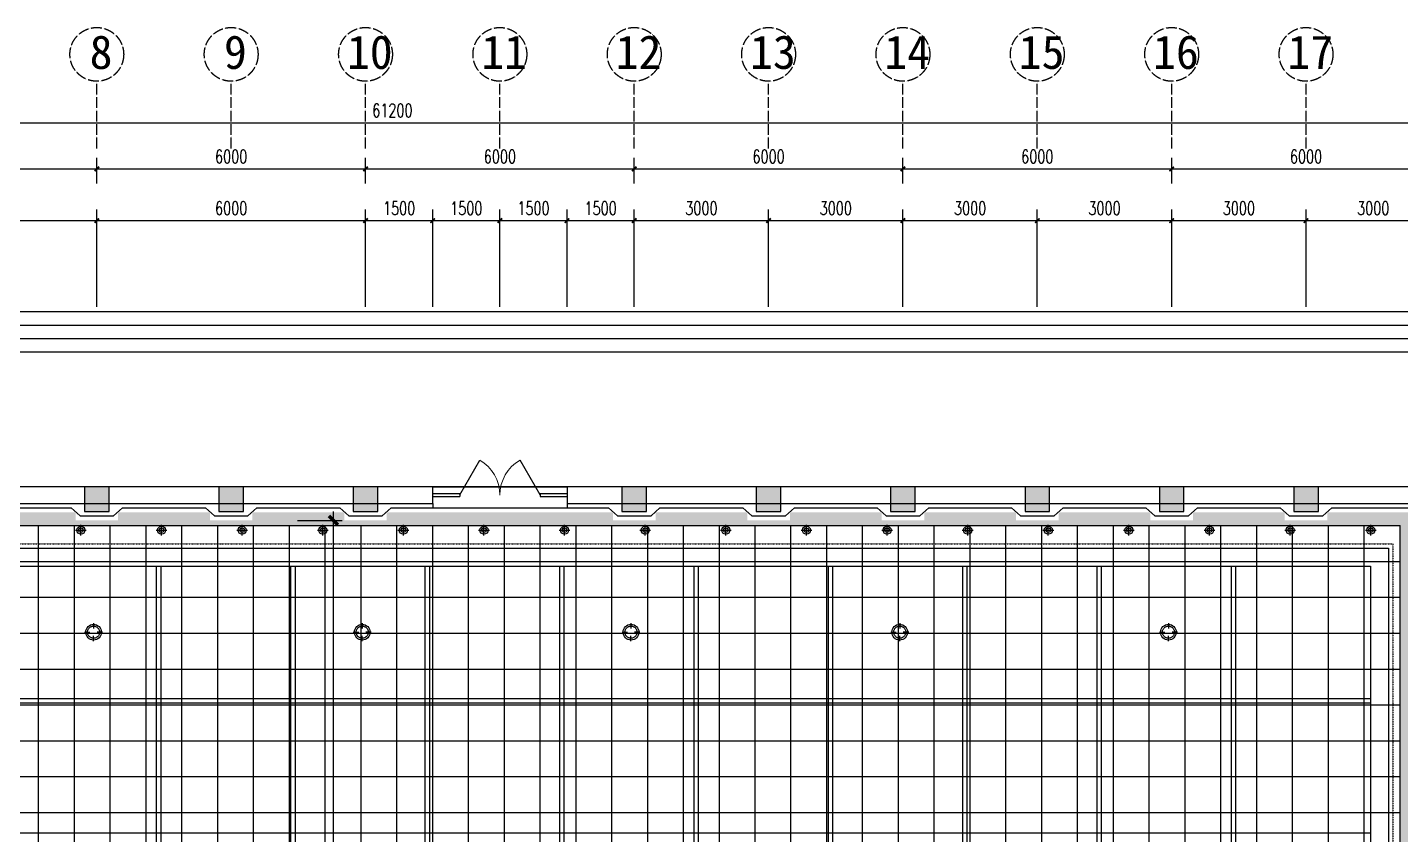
# Model space of a CAD drawing. Header units: millimetres. Extents: x -150677 to 588340, y -254013 to 149700.
# Drawn here: x 63404 to 94062, y 40219 to 58228 of the extents above; entities that cross this region are included whole.
import ezdxf

# ---------------------------------------------------------------- set-up
doc = ezdxf.new("R2010")
doc.units = ezdxf.units.MM
doc.header["$LTSCALE"] = 10
doc.header["$MEASUREMENT"] = 0
doc.linetypes.add('ACAD_ISO04W100', pattern=[30, 24, -3, 0, -3])
doc.linetypes.add('DASHED2', pattern=[0.375, 0.25, -0.125])
for name, color, linetype in [('1-Aa轴线', 240, 'ACAD_ISO04W100'), ('1-Ab轴号', 3, 'Continuous'), ('1-Ba原始建筑墙体', 2, 'Continuous'), ('2-Ba顶面轮廓', 4, 'Continuous'), ('2-Ca墙面装饰', 8, 'Continuous'), ('2-Da地拼', 4, 'Continuous'), ('4-Aa顶面灯具', 1, 'Continuous'), ('5-Aa原始建筑淡显填充', 251, 'Continuous'), ('6-Ab柱体', 6, 'Continuous'), ('6-Ac楼梯', 122, 'Continuous'), ('6-Ba门', 136, 'Continuous'), ('CEI_LIGHT', 30, 'Continuous'), ('DIM【标注】', 1, 'Continuous'), ('PUB_DIM', 3, 'Continuous')]:
    doc.layers.add(name, color=color, linetype=linetype)
doc.styles.add('_TCH_DIM_T3', font='SIMPLEX', dxfattribs={"width": 0.705882, "bigfont": 'GBCBIG'})
doc.styles.get("Standard").update_dxf_attribs({"font": ''})
doc.styles.get('Standard').set_extended_font_data('SimSun')
doc.dimstyles.new('_TCH_ARCH&&100', dxfattribs={"dimtxt": 297.5, "dimasz": 100, "dimexe": 250, "dimexo": 300, "dimgap": 126.25, "dimtad": 1, "dimdec": 0, "dimzin": 0, "dimdsep": 46, "dimtxsty": '_TCH_DIM_T3', "dimblk": 'ARCHTICK', "dimcen": 0.09, "dimclrt": 7, "dimazin": 2, "dimtfac": 1, "dimtdec": 0, "dimtix": 1, "dimtmove": 2, "dimatfit": 3, "dimfxl": 1, "dimtolj": 1, "dimtzin": 0, "dimarcsym": 0})
doc.dimstyles.new('DIMN200', dxfattribs={"dimscale": 2, "dimtxt": 300, "dimasz": 100, "dimexe": 100, "dimexo": 300, "dimgap": 100, "dimtad": 1, "dimdec": 0, "dimtxsty": 'Standard', "dimblk": 'ARCHTICK', "dimcen": 2.5, "dimdle": 100, "dimclrd": 8, "dimclre": 8, "dimclrt": 96, "dimadec": 0, "dimazin": 0, "dimtfac": 1, "dimtdec": 0, "dimtmove": 0, "dimatfit": 3, "dimldrblk": 'DOT', "dimfxl": 100, "dimarcsym": 0})

# ---------------------------------------------------------------- blocks, each defined once
blk = doc.blocks.new('_ArchTick')
at = {"color": 0, "linetype": 'ByBlock', "const_width": 0.4}
blk.add_lwpolyline([(-0.5, -0.5), (0.5, 0.5)], dxfattribs=at)
blk = doc.blocks.new('*D842')
at = {"layer": 'Defpoints', "color": 0, "transparency": 16777216}
for p in [(64952, 53918), (58952, 51698), (64952, 51698)]:
    blk.add_point(p, dxfattribs=at)
at = {"layer": 'PUB_DIM', "color": 0, "lineweight": -2, "transparency": 16777216}
for p, q in [((58952, 51998), (58952, 54168)), ((64952, 51998), (64952, 54168)), ((58952, 53918), (64952, 53918))]:
    blk.add_line(p, q, dxfattribs=at)
at = {"layer": 'PUB_DIM', "color": 0, "lineweight": -2, "transparency": 16777216, "xscale": 100, "yscale": 100, "zscale": 100, "rotation": 180}
blk.add_blockref('_ArchTick', (58952, 53918), dxfattribs=at)
at = {"layer": 'PUB_DIM', "color": 0, "lineweight": -2, "transparency": 16777216, "xscale": 100, "yscale": 100, "zscale": 100}
blk.add_blockref('_ArchTick', (64952, 53918), dxfattribs=at)
at = {"layer": 'PUB_DIM', "color": 7, "transparency": 16777216, "insert": (61952, 54193), "char_height": 297.5, "attachment_point": 5, "style": '_TCH_DIM_T3'}
blk.add_mtext('\\A1;6000', dxfattribs=at)
blk = doc.blocks.new('*D843')
at = {"layer": 'Defpoints', "color": 0, "transparency": 16777216}
for p in [(70952, 53918), (64952, 51698), (70952, 51698)]:
    blk.add_point(p, dxfattribs=at)
at = {"layer": 'PUB_DIM', "color": 0, "lineweight": -2, "transparency": 16777216}
for p, q in [((64952, 51998), (64952, 54168)), ((70952, 51998), (70952, 54168)), ((64952, 53918), (70952, 53918))]:
    blk.add_line(p, q, dxfattribs=at)
at = {"layer": 'PUB_DIM', "color": 0, "lineweight": -2, "transparency": 16777216, "xscale": 100, "yscale": 100, "zscale": 100, "rotation": 180}
blk.add_blockref('_ArchTick', (64952, 53918), dxfattribs=at)
at = {"layer": 'PUB_DIM', "color": 0, "lineweight": -2, "transparency": 16777216, "xscale": 100, "yscale": 100, "zscale": 100}
blk.add_blockref('_ArchTick', (70952, 53918), dxfattribs=at)
at = {"layer": 'PUB_DIM', "color": 7, "transparency": 16777216, "insert": (67952, 54193), "char_height": 297.5, "attachment_point": 5, "style": '_TCH_DIM_T3'}
blk.add_mtext('\\A1;6000', dxfattribs=at)
blk = doc.blocks.new('*D844')
at = {"layer": 'Defpoints', "color": 0, "transparency": 16777216}
for p in [(72452, 53918), (70952, 51698), (72452, 51698)]:
    blk.add_point(p, dxfattribs=at)
at = {"layer": 'PUB_DIM', "color": 0, "lineweight": -2, "transparency": 16777216}
for p, q in [((70952, 51998), (70952, 54168)), ((72452, 51998), (72452, 54168)), ((70952, 53918), (72452, 53918))]:
    blk.add_line(p, q, dxfattribs=at)
at = {"layer": 'PUB_DIM', "color": 0, "lineweight": -2, "transparency": 16777216, "xscale": 100, "yscale": 100, "zscale": 100, "rotation": 180}
blk.add_blockref('_ArchTick', (70952, 53918), dxfattribs=at)
at = {"layer": 'PUB_DIM', "color": 0, "lineweight": -2, "transparency": 16777216, "xscale": 100, "yscale": 100, "zscale": 100}
blk.add_blockref('_ArchTick', (72452, 53918), dxfattribs=at)
at = {"layer": 'PUB_DIM', "color": 7, "transparency": 16777216, "insert": (71702, 54193), "char_height": 297.5, "attachment_point": 5, "style": '_TCH_DIM_T3'}
blk.add_mtext('\\A1;1500', dxfattribs=at)
blk = doc.blocks.new('*D845')
at = {"layer": 'Defpoints', "color": 0, "transparency": 16777216}
for p in [(73952, 53918), (72452, 51698), (73952, 51698)]:
    blk.add_point(p, dxfattribs=at)
at = {"layer": 'PUB_DIM', "color": 0, "lineweight": -2, "transparency": 16777216}
for p, q in [((72452, 51998), (72452, 54168)), ((73952, 51998), (73952, 54168)), ((72452, 53918), (73952, 53918))]:
    blk.add_line(p, q, dxfattribs=at)
at = {"layer": 'PUB_DIM', "color": 0, "lineweight": -2, "transparency": 16777216, "xscale": 100, "yscale": 100, "zscale": 100, "rotation": 180}
blk.add_blockref('_ArchTick', (72452, 53918), dxfattribs=at)
at = {"layer": 'PUB_DIM', "color": 0, "lineweight": -2, "transparency": 16777216, "xscale": 100, "yscale": 100, "zscale": 100}
blk.add_blockref('_ArchTick', (73952, 53918), dxfattribs=at)
at = {"layer": 'PUB_DIM', "color": 7, "transparency": 16777216, "insert": (73202, 54193), "char_height": 297.5, "attachment_point": 5, "style": '_TCH_DIM_T3'}
blk.add_mtext('\\A1;1500', dxfattribs=at)
blk = doc.blocks.new('*D846')
at = {"layer": 'Defpoints', "color": 0, "transparency": 16777216}
for p in [(75452, 53918), (73952, 51698), (75452, 51698)]:
    blk.add_point(p, dxfattribs=at)
at = {"layer": 'PUB_DIM', "color": 0, "lineweight": -2, "transparency": 16777216}
for p, q in [((73952, 51998), (73952, 54168)), ((75452, 51998), (75452, 54168)), ((73952, 53918), (75452, 53918))]:
    blk.add_line(p, q, dxfattribs=at)
at = {"layer": 'PUB_DIM', "color": 0, "lineweight": -2, "transparency": 16777216, "xscale": 100, "yscale": 100, "zscale": 100, "rotation": 180}
blk.add_blockref('_ArchTick', (73952, 53918), dxfattribs=at)
at = {"layer": 'PUB_DIM', "color": 0, "lineweight": -2, "transparency": 16777216, "xscale": 100, "yscale": 100, "zscale": 100}
blk.add_blockref('_ArchTick', (75452, 53918), dxfattribs=at)
at = {"layer": 'PUB_DIM', "color": 7, "transparency": 16777216, "insert": (74702, 54193), "char_height": 297.5, "attachment_point": 5, "style": '_TCH_DIM_T3'}
blk.add_mtext('\\A1;1500', dxfattribs=at)
blk = doc.blocks.new('*D847')
at = {"layer": 'Defpoints', "color": 0, "transparency": 16777216}
for p in [(76952, 53918), (75452, 51698), (76952, 51698)]:
    blk.add_point(p, dxfattribs=at)
at = {"layer": 'PUB_DIM', "color": 0, "lineweight": -2, "transparency": 16777216}
for p, q in [((75452, 51998), (75452, 54168)), ((76952, 51998), (76952, 54168)), ((75452, 53918), (76952, 53918))]:
    blk.add_line(p, q, dxfattribs=at)
at = {"layer": 'PUB_DIM', "color": 0, "lineweight": -2, "transparency": 16777216, "xscale": 100, "yscale": 100, "zscale": 100, "rotation": 180}
blk.add_blockref('_ArchTick', (75452, 53918), dxfattribs=at)
at = {"layer": 'PUB_DIM', "color": 0, "lineweight": -2, "transparency": 16777216, "xscale": 100, "yscale": 100, "zscale": 100}
blk.add_blockref('_ArchTick', (76952, 53918), dxfattribs=at)
at = {"layer": 'PUB_DIM', "color": 7, "transparency": 16777216, "insert": (76202, 54193), "char_height": 297.5, "attachment_point": 5, "style": '_TCH_DIM_T3'}
blk.add_mtext('\\A1;1500', dxfattribs=at)
blk = doc.blocks.new('*D848')
at = {"layer": 'Defpoints', "color": 0, "transparency": 16777216}
for p in [(79952, 53918), (76952, 51698), (79952, 51698)]:
    blk.add_point(p, dxfattribs=at)
at = {"layer": 'PUB_DIM', "color": 0, "lineweight": -2, "transparency": 16777216}
for p, q in [((76952, 51998), (76952, 54168)), ((79952, 51998), (79952, 54168)), ((76952, 53918), (79952, 53918))]:
    blk.add_line(p, q, dxfattribs=at)
at = {"layer": 'PUB_DIM', "color": 0, "lineweight": -2, "transparency": 16777216, "xscale": 100, "yscale": 100, "zscale": 100, "rotation": 180}
blk.add_blockref('_ArchTick', (76952, 53918), dxfattribs=at)
at = {"layer": 'PUB_DIM', "color": 0, "lineweight": -2, "transparency": 16777216, "xscale": 100, "yscale": 100, "zscale": 100}
blk.add_blockref('_ArchTick', (79952, 53918), dxfattribs=at)
at = {"layer": 'PUB_DIM', "color": 7, "transparency": 16777216, "insert": (78452, 54193), "char_height": 297.5, "attachment_point": 5, "style": '_TCH_DIM_T3'}
blk.add_mtext('\\A1;3000', dxfattribs=at)
blk = doc.blocks.new('*D849')
at = {"layer": 'Defpoints', "color": 0, "transparency": 16777216}
for p in [(82952, 53918), (79952, 51698), (82952, 51698)]:
    blk.add_point(p, dxfattribs=at)
at = {"layer": 'PUB_DIM', "color": 0, "lineweight": -2, "transparency": 16777216}
for p, q in [((79952, 51998), (79952, 54168)), ((82952, 51998), (82952, 54168)), ((79952, 53918), (82952, 53918))]:
    blk.add_line(p, q, dxfattribs=at)
at = {"layer": 'PUB_DIM', "color": 0, "lineweight": -2, "transparency": 16777216, "xscale": 100, "yscale": 100, "zscale": 100, "rotation": 180}
blk.add_blockref('_ArchTick', (79952, 53918), dxfattribs=at)
at = {"layer": 'PUB_DIM', "color": 0, "lineweight": -2, "transparency": 16777216, "xscale": 100, "yscale": 100, "zscale": 100}
blk.add_blockref('_ArchTick', (82952, 53918), dxfattribs=at)
at = {"layer": 'PUB_DIM', "color": 7, "transparency": 16777216, "insert": (81452, 54193), "char_height": 297.5, "attachment_point": 5, "style": '_TCH_DIM_T3'}
blk.add_mtext('\\A1;3000', dxfattribs=at)
blk = doc.blocks.new('*D850')
at = {"layer": 'Defpoints', "color": 0, "transparency": 16777216}
for p in [(85952, 53918), (82952, 51698), (85952, 51698)]:
    blk.add_point(p, dxfattribs=at)
at = {"layer": 'PUB_DIM', "color": 0, "lineweight": -2, "transparency": 16777216}
for p, q in [((82952, 51998), (82952, 54168)), ((85952, 51998), (85952, 54168)), ((82952, 53918), (85952, 53918))]:
    blk.add_line(p, q, dxfattribs=at)
at = {"layer": 'PUB_DIM', "color": 0, "lineweight": -2, "transparency": 16777216, "xscale": 100, "yscale": 100, "zscale": 100, "rotation": 180}
blk.add_blockref('_ArchTick', (82952, 53918), dxfattribs=at)
at = {"layer": 'PUB_DIM', "color": 0, "lineweight": -2, "transparency": 16777216, "xscale": 100, "yscale": 100, "zscale": 100}
blk.add_blockref('_ArchTick', (85952, 53918), dxfattribs=at)
at = {"layer": 'PUB_DIM', "color": 7, "transparency": 16777216, "insert": (84452, 54193), "char_height": 297.5, "attachment_point": 5, "style": '_TCH_DIM_T3'}
blk.add_mtext('\\A1;3000', dxfattribs=at)
blk = doc.blocks.new('*D851')
at = {"layer": 'Defpoints', "color": 0, "transparency": 16777216}
for p in [(88952, 53918), (85952, 51698), (88952, 51698)]:
    blk.add_point(p, dxfattribs=at)
at = {"layer": 'PUB_DIM', "color": 0, "lineweight": -2, "transparency": 16777216}
for p, q in [((85952, 51998), (85952, 54168)), ((88952, 51998), (88952, 54168)), ((85952, 53918), (88952, 53918))]:
    blk.add_line(p, q, dxfattribs=at)
at = {"layer": 'PUB_DIM', "color": 0, "lineweight": -2, "transparency": 16777216, "xscale": 100, "yscale": 100, "zscale": 100, "rotation": 180}
blk.add_blockref('_ArchTick', (85952, 53918), dxfattribs=at)
at = {"layer": 'PUB_DIM', "color": 0, "lineweight": -2, "transparency": 16777216, "xscale": 100, "yscale": 100, "zscale": 100}
blk.add_blockref('_ArchTick', (88952, 53918), dxfattribs=at)
at = {"layer": 'PUB_DIM', "color": 7, "transparency": 16777216, "insert": (87452, 54193), "char_height": 297.5, "attachment_point": 5, "style": '_TCH_DIM_T3'}
blk.add_mtext('\\A1;3000', dxfattribs=at)
blk = doc.blocks.new('*D852')
at = {"layer": 'Defpoints', "color": 0, "transparency": 16777216}
for p in [(91952, 53918), (88952, 51698), (91952, 51698)]:
    blk.add_point(p, dxfattribs=at)
at = {"layer": 'PUB_DIM', "color": 0, "lineweight": -2, "transparency": 16777216}
for p, q in [((88952, 51998), (88952, 54168)), ((91952, 51998), (91952, 54168)), ((88952, 53918), (91952, 53918))]:
    blk.add_line(p, q, dxfattribs=at)
at = {"layer": 'PUB_DIM', "color": 0, "lineweight": -2, "transparency": 16777216, "xscale": 100, "yscale": 100, "zscale": 100, "rotation": 180}
blk.add_blockref('_ArchTick', (88952, 53918), dxfattribs=at)
at = {"layer": 'PUB_DIM', "color": 0, "lineweight": -2, "transparency": 16777216, "xscale": 100, "yscale": 100, "zscale": 100}
blk.add_blockref('_ArchTick', (91952, 53918), dxfattribs=at)
at = {"layer": 'PUB_DIM', "color": 7, "transparency": 16777216, "insert": (90452, 54193), "char_height": 297.5, "attachment_point": 5, "style": '_TCH_DIM_T3'}
blk.add_mtext('\\A1;3000', dxfattribs=at)
blk = doc.blocks.new('*D853')
at = {"layer": 'Defpoints', "color": 0, "transparency": 16777216}
for p in [(94952, 53918), (91952, 51698), (94952, 51698)]:
    blk.add_point(p, dxfattribs=at)
at = {"layer": 'PUB_DIM', "color": 0, "lineweight": -2, "transparency": 16777216}
for p, q in [((91952, 51998), (91952, 54168)), ((94952, 51998), (94952, 54168)), ((91952, 53918), (94952, 53918))]:
    blk.add_line(p, q, dxfattribs=at)
at = {"layer": 'PUB_DIM', "color": 0, "lineweight": -2, "transparency": 16777216, "xscale": 100, "yscale": 100, "zscale": 100, "rotation": 180}
blk.add_blockref('_ArchTick', (91952, 53918), dxfattribs=at)
at = {"layer": 'PUB_DIM', "color": 0, "lineweight": -2, "transparency": 16777216, "xscale": 100, "yscale": 100, "zscale": 100}
blk.add_blockref('_ArchTick', (94952, 53918), dxfattribs=at)
at = {"layer": 'PUB_DIM', "color": 7, "transparency": 16777216, "insert": (93452, 54193), "char_height": 297.5, "attachment_point": 5, "style": '_TCH_DIM_T3'}
blk.add_mtext('\\A1;3000', dxfattribs=at)
blk = doc.blocks.new('*D860')
at = {"layer": 'Defpoints', "color": 0, "transparency": 16777216}
for p in [(64952, 55071), (58952, 54450), (64952, 54450)]:
    blk.add_point(p, dxfattribs=at)
at = {"layer": 'PUB_DIM', "color": 0, "lineweight": -2, "transparency": 16777216}
for p, q in [((58952, 54750), (58952, 55321)), ((64952, 54750), (64952, 55321)), ((58952, 55071), (64952, 55071))]:
    blk.add_line(p, q, dxfattribs=at)
at = {"layer": 'PUB_DIM', "color": 0, "lineweight": -2, "transparency": 16777216, "xscale": 100, "yscale": 100, "zscale": 100, "rotation": 180}
blk.add_blockref('_ArchTick', (58952, 55071), dxfattribs=at)
at = {"layer": 'PUB_DIM', "color": 0, "lineweight": -2, "transparency": 16777216, "xscale": 100, "yscale": 100, "zscale": 100}
blk.add_blockref('_ArchTick', (64952, 55071), dxfattribs=at)
at = {"layer": 'PUB_DIM', "color": 7, "transparency": 16777216, "insert": (61952, 55346), "char_height": 297.5, "attachment_point": 5, "style": '_TCH_DIM_T3'}
blk.add_mtext('\\A1;6000', dxfattribs=at)
blk = doc.blocks.new('*D861')
at = {"layer": 'Defpoints', "color": 0, "transparency": 16777216}
for p in [(70952, 55071), (64952, 54450), (70952, 54450)]:
    blk.add_point(p, dxfattribs=at)
at = {"layer": 'PUB_DIM', "color": 0, "lineweight": -2, "transparency": 16777216}
for p, q in [((64952, 54750), (64952, 55321)), ((70952, 54750), (70952, 55321)), ((64952, 55071), (70952, 55071))]:
    blk.add_line(p, q, dxfattribs=at)
at = {"layer": 'PUB_DIM', "color": 0, "lineweight": -2, "transparency": 16777216, "xscale": 100, "yscale": 100, "zscale": 100, "rotation": 180}
blk.add_blockref('_ArchTick', (64952, 55071), dxfattribs=at)
at = {"layer": 'PUB_DIM', "color": 0, "lineweight": -2, "transparency": 16777216, "xscale": 100, "yscale": 100, "zscale": 100}
blk.add_blockref('_ArchTick', (70952, 55071), dxfattribs=at)
at = {"layer": 'PUB_DIM', "color": 7, "transparency": 16777216, "insert": (67952, 55346), "char_height": 297.5, "attachment_point": 5, "style": '_TCH_DIM_T3'}
blk.add_mtext('\\A1;6000', dxfattribs=at)
blk = doc.blocks.new('*D862')
at = {"layer": 'Defpoints', "color": 0, "transparency": 16777216}
for p in [(76952, 55071), (70952, 54450), (76952, 54450)]:
    blk.add_point(p, dxfattribs=at)
at = {"layer": 'PUB_DIM', "color": 0, "lineweight": -2, "transparency": 16777216}
for p, q in [((70952, 54750), (70952, 55321)), ((76952, 54750), (76952, 55321)), ((70952, 55071), (76952, 55071))]:
    blk.add_line(p, q, dxfattribs=at)
at = {"layer": 'PUB_DIM', "color": 0, "lineweight": -2, "transparency": 16777216, "xscale": 100, "yscale": 100, "zscale": 100, "rotation": 180}
blk.add_blockref('_ArchTick', (70952, 55071), dxfattribs=at)
at = {"layer": 'PUB_DIM', "color": 0, "lineweight": -2, "transparency": 16777216, "xscale": 100, "yscale": 100, "zscale": 100}
blk.add_blockref('_ArchTick', (76952, 55071), dxfattribs=at)
at = {"layer": 'PUB_DIM', "color": 7, "transparency": 16777216, "insert": (73952, 55346), "char_height": 297.5, "attachment_point": 5, "style": '_TCH_DIM_T3'}
blk.add_mtext('\\A1;6000', dxfattribs=at)
blk = doc.blocks.new('*D863')
at = {"layer": 'Defpoints', "color": 0, "transparency": 16777216}
for p in [(82952, 55071), (76952, 54450), (82952, 54450)]:
    blk.add_point(p, dxfattribs=at)
at = {"layer": 'PUB_DIM', "color": 0, "lineweight": -2, "transparency": 16777216}
for p, q in [((76952, 54750), (76952, 55321)), ((82952, 54750), (82952, 55321)), ((76952, 55071), (82952, 55071))]:
    blk.add_line(p, q, dxfattribs=at)
at = {"layer": 'PUB_DIM', "color": 0, "lineweight": -2, "transparency": 16777216, "xscale": 100, "yscale": 100, "zscale": 100, "rotation": 180}
blk.add_blockref('_ArchTick', (76952, 55071), dxfattribs=at)
at = {"layer": 'PUB_DIM', "color": 0, "lineweight": -2, "transparency": 16777216, "xscale": 100, "yscale": 100, "zscale": 100}
blk.add_blockref('_ArchTick', (82952, 55071), dxfattribs=at)
at = {"layer": 'PUB_DIM', "color": 7, "transparency": 16777216, "insert": (79952, 55346), "char_height": 297.5, "attachment_point": 5, "style": '_TCH_DIM_T3'}
blk.add_mtext('\\A1;6000', dxfattribs=at)
blk = doc.blocks.new('*D864')
at = {"layer": 'Defpoints', "color": 0, "transparency": 16777216}
for p in [(88952, 55071), (82952, 54450), (88952, 54450)]:
    blk.add_point(p, dxfattribs=at)
at = {"layer": 'PUB_DIM', "color": 0, "lineweight": -2, "transparency": 16777216}
for p, q in [((82952, 54750), (82952, 55321)), ((88952, 54750), (88952, 55321)), ((82952, 55071), (88952, 55071))]:
    blk.add_line(p, q, dxfattribs=at)
at = {"layer": 'PUB_DIM', "color": 0, "lineweight": -2, "transparency": 16777216, "xscale": 100, "yscale": 100, "zscale": 100, "rotation": 180}
blk.add_blockref('_ArchTick', (82952, 55071), dxfattribs=at)
at = {"layer": 'PUB_DIM', "color": 0, "lineweight": -2, "transparency": 16777216, "xscale": 100, "yscale": 100, "zscale": 100}
blk.add_blockref('_ArchTick', (88952, 55071), dxfattribs=at)
at = {"layer": 'PUB_DIM', "color": 7, "transparency": 16777216, "insert": (85952, 55346), "char_height": 297.5, "attachment_point": 5, "style": '_TCH_DIM_T3'}
blk.add_mtext('\\A1;6000', dxfattribs=at)
blk = doc.blocks.new('*D865')
at = {"layer": 'Defpoints', "color": 0, "transparency": 16777216}
for p in [(94952, 55071), (88952, 54450), (94952, 54450)]:
    blk.add_point(p, dxfattribs=at)
at = {"layer": 'PUB_DIM', "color": 0, "lineweight": -2, "transparency": 16777216}
for p, q in [((88952, 54750), (88952, 55321)), ((94952, 54750), (94952, 55321)), ((88952, 55071), (94952, 55071))]:
    blk.add_line(p, q, dxfattribs=at)
at = {"layer": 'PUB_DIM', "color": 0, "lineweight": -2, "transparency": 16777216, "xscale": 100, "yscale": 100, "zscale": 100, "rotation": 180}
blk.add_blockref('_ArchTick', (88952, 55071), dxfattribs=at)
at = {"layer": 'PUB_DIM', "color": 0, "lineweight": -2, "transparency": 16777216, "xscale": 100, "yscale": 100, "zscale": 100}
blk.add_blockref('_ArchTick', (94952, 55071), dxfattribs=at)
at = {"layer": 'PUB_DIM', "color": 7, "transparency": 16777216, "insert": (91952, 55346), "char_height": 297.5, "attachment_point": 5, "style": '_TCH_DIM_T3'}
blk.add_mtext('\\A1;6000', dxfattribs=at)
blk = doc.blocks.new('*D868')
at = {"layer": 'Defpoints', "color": 0, "transparency": 16777216}
for p in [(102152, 56103), (40952, 55321), (102152, 55321)]:
    blk.add_point(p, dxfattribs=at)
at = {"layer": 'PUB_DIM', "color": 0, "lineweight": -2, "transparency": 16777216}
for p, q in [((40952, 55621), (40952, 56353)), ((102152, 55621), (102152, 56353)), ((40952, 56103), (102152, 56103))]:
    blk.add_line(p, q, dxfattribs=at)
at = {"layer": 'PUB_DIM', "color": 0, "lineweight": -2, "transparency": 16777216, "xscale": 100, "yscale": 100, "zscale": 100, "rotation": 180}
blk.add_blockref('_ArchTick', (40952, 56103), dxfattribs=at)
at = {"layer": 'PUB_DIM', "color": 0, "lineweight": -2, "transparency": 16777216, "xscale": 100, "yscale": 100, "zscale": 100}
blk.add_blockref('_ArchTick', (102152, 56103), dxfattribs=at)
at = {"layer": 'PUB_DIM', "color": 7, "transparency": 16777216, "insert": (71552, 56378), "char_height": 297.5, "attachment_point": 5, "style": '_TCH_DIM_T3'}
blk.add_mtext('\\A1;61200', dxfattribs=at)
blk = doc.blocks.new('$DorLib2D$00000018')
for p, q in [((-0.299, 0.002), (-0.15, 0.26)), ((0.299, 0.002), (0.15, 0.26)), ((-0.5, 0.011), (-0.299, 0.011)), ((-0.299, 0.011), (-0.299, -0.011)), ((0.299, 0.011), (0.5, 0.011)), ((0.299, 0.011), (0.299, -0.011)), ((-0.5, -0.011), (-0.299, -0.011)), ((0.299, -0.011), (0.5, -0.011))]:
    blk.add_line(p, q)
at = {"lineweight": 13}
for centre, start, end in [((-0.3, 0), 0, 60), ((0.3, 0), 120, 180)]:
    blk.add_arc(centre, 0.3, start, end, dxfattribs=at)
blk = doc.blocks.new('*U1094')
at = {"layer": 'CEI_LIGHT', "color": 252}
for points in [[(-200, 0), (-80, 0)], [(0, 200), (0, 80)], [(200, 0), (80, 0)], [(0, -200), (0, -80)]]:
    blk.add_lwpolyline(points, dxfattribs=at)
at = {"layer": 'CEI_LIGHT'}
blk.add_ellipse((0, 0), major_axis=(175, 0), ratio=1, start_param=-0.000015, end_param=6.28317, dxfattribs=at)
at = {"layer": 'CEI_LIGHT', "color": 252}
blk.add_open_spline([(135, 0), (135, 5), (135, 10), (133, 24), (131, 33), (126, 49), (122, 58), (114, 73), (109, 80), (98, 93), (92, 100), (78, 111), (71, 115), (55, 124), (47, 127), (30, 132), (22, 134), (4, 135), (-5, 135), (-22, 133), (-31, 132), (-47, 127), (-55, 123), (-71, 115), (-78, 110), (-92, 99), (-98, 93), (-109, 80), (-114, 72), (-123, 57), (-126, 49), (-131, 32), (-133, 24), (-135, 6), (-135, -2), (-134, -20), (-132, -28), (-128, -45), (-124, -53), (-116, -69), (-112, -76), (-101, -90), (-95, -97), (-82, -108), (-74, -113), (-59, -122), (-51, -125), (-35, -131), (-26, -133), (-9, -135), (0, -135), (18, -134), (26, -133), (43, -128), (51, -125), (67, -118), (75, -113), (88, -102), (95, -96), (107, -83), (112, -76), (121, -61), (124, -53), (130, -37), (132, -28), (135, -13), (135, -7), (135, 0)], degree=3, knots=[-0.000015, -0.000015, -0.000015, -0.000015, 0.115463, 0.115463, 0.309718, 0.309718, 0.503974, 0.503974, 0.698229, 0.698229, 0.892484, 0.892484, 1.086739, 1.086739, 1.280995, 1.280995, 1.47525, 1.47525, 1.669505, 1.669505, 1.86376, 1.86376, 2.058016, 2.058016, 2.252271, 2.252271, 2.446526, 2.446526, 2.640781, 2.640781, 2.835037, 2.835037, 3.029292, 3.029292, 3.223547, 3.223547, 3.417802, 3.417802, 3.612058, 3.612058, 3.806313, 3.806313, 4.000568, 4.000568, 4.194823, 4.194823, 4.389079, 4.389079, 4.583334, 4.583334, 4.777589, 4.777589, 4.971844, 4.971844, 5.166099, 5.166099, 5.360355, 5.360355, 5.55461, 5.55461, 5.748865, 5.748865, 5.94312, 5.94312, 6.137376, 6.137376, 6.28317, 6.28317, 6.28317, 6.28317], dxfattribs=at)
blk = doc.blocks.new('*U1092')
at = {"layer": 'CEI_LIGHT', "color": 252}
for points in [[(-120, 0), (120, 0)], [(0, 120), (0, -120)]]:
    blk.add_lwpolyline(points, dxfattribs=at)
at = {"layer": 'CEI_LIGHT'}
for radius in [90, 50]:
    blk.add_circle((0, 0), radius, dxfattribs=at)
blk = doc.blocks.new('*D1108')
at = {"layer": 'Defpoints', "color": 0, "transparency": 16777216}
for p in [(68832, 47229), (70234, 47229), (68832, 18049)]:
    blk.add_point(p, dxfattribs=at)
at = {"layer": 'DIM【标注】', "color": 8, "lineweight": -2, "transparency": 16777216}
for p, q in [((69432, 47229), (70434, 47229)), ((70234, 17849), (70234, 47429)), ((69432, 18049), (70434, 18049))]:
    blk.add_line(p, q, dxfattribs=at)
at = {"layer": 'DIM【标注】', "color": 8, "lineweight": -2, "transparency": 16777216, "xscale": 200, "yscale": 200, "zscale": 200}
for p, rotation in [((70234, 47229), 90), ((70234, 18049), 270)]:
    blk.add_blockref('_ArchTick', p, dxfattribs=dict(at, rotation=rotation))
at = {"layer": 'DIM【标注】', "color": 96, "transparency": 16777216, "insert": (69734, 32639), "char_height": 600, "attachment_point": 5, "rotation": 90}
blk.add_mtext('29180', dxfattribs=at)
blk = doc.blocks.new('_DOT')
at = {"color": 0, "linetype": 'ByBlock'}
blk.add_line((-0.35, 0), (-1, 0), dxfattribs=at)
at = {"color": 0, "linetype": 'ByBlock', "const_width": 0.35}
blk.add_lwpolyline([(-0.175, 0, 1), (0.175, 0, 1)], format="xyb", close=True, dxfattribs=at)

msp = doc.modelspace()

# ---------------------------------------------------------------- hatches: boundary and pattern name
at = {"layer": '2-Da地拼'}
h = msp.add_hatch(dxfattribs=at)
h.set_pattern_fill('AR-SAND', color=8, scale=100, style=0, double=1)
h.set_pattern_definition([(37.5, (56201.86, 18049.33), (-6.29934, 192.6824), [0, -152, 0, -170, 0, -162.5]), (7.5, (56201.86, 18049.33), (176.9777, 282.2146), [0, -82, 0, -137, 0, -52.5]), (327.5, (56078.86, 18049.33), (311.4142, 0.5659), [0, -50, 0, -180, 0, -235]), (317.5, (56078.86, 18049.33), (300.6127, 87.7676), [0, -25, 0, -118, 0, -135])])
edge = h.paths.add_edge_path()
edge.add_line((58001.9, 20849.3), (56201.9, 20849.3))
edge.add_line((56201.9, 20849.3), (56201.9, 18229.3))
edge.add_line((56201.9, 18229.3), (56426.9, 18229.3))
edge.add_line((56426.9, 18229.3), (56426.9, 18049.3))
edge.add_line((56426.9, 18049.3), (58476.9, 18049.3))
edge.add_line((58476.9, 18049.3), (58476.9, 18229.3))
edge.add_line((58476.9, 18229.3), (59426.9, 18229.3))
edge.add_line((59426.9, 18229.3), (59426.9, 18049.3))
edge.add_line((59426.9, 18049.3), (61676.9, 18049.3))
edge.add_line((61676.9, 18049.3), (61676.9, 18229.3))
edge.add_line((61676.9, 18229.3), (62426.9, 18229.3))
edge.add_line((62426.9, 18229.3), (62426.9, 18049.3))
edge.add_line((62426.9, 18049.3), (64476.9, 18049.3))
edge.add_line((64476.9, 18049.3), (64476.9, 18229.3))
edge.add_line((64476.9, 18229.3), (65426.9, 18229.3))
edge.add_line((65426.9, 18229.3), (65426.9, 18049.3))
edge.add_line((65426.9, 18049.3), (67476.9, 18049.3))
edge.add_line((67476.9, 18049.3), (67476.9, 18229.3))
edge.add_line((67476.9, 18229.3), (68426.9, 18229.3))
edge.add_line((68426.9, 18229.3), (68426.9, 18049.3))
edge.add_line((68426.9, 18049.3), (70476.9, 18049.3))
edge.add_line((70476.9, 18049.3), (70476.9, 18229.3))
edge.add_line((70476.9, 18229.3), (71426.9, 18229.3))
edge.add_line((71426.9, 18229.3), (71426.9, 18049.3))
edge.add_line((71426.9, 18049.3), (73476.9, 18049.3))
edge.add_line((73476.9, 18049.3), (73476.9, 18229.3))
edge.add_line((73476.9, 18229.3), (74426.9, 18229.3))
edge.add_line((74426.9, 18229.3), (74426.9, 18049.3))
edge.add_line((74426.9, 18049.3), (76476.9, 18049.3))
edge.add_line((76476.9, 18049.3), (76476.9, 18229.3))
edge.add_line((76476.9, 18229.3), (77426.9, 18229.3))
edge.add_line((77426.9, 18229.3), (77426.9, 18049.3))
edge.add_line((77426.9, 18049.3), (79476.9, 18049.3))
edge.add_line((79476.9, 18049.3), (79476.9, 18229.3))
edge.add_line((79476.9, 18229.3), (80426.9, 18229.3))
edge.add_line((80426.9, 18229.3), (80426.9, 18049.3))
edge.add_line((80426.9, 18049.3), (82476.9, 18049.3))
edge.add_line((82476.9, 18049.3), (82476.9, 18229.3))
edge.add_line((82476.9, 18229.3), (83426.9, 18229.3))
edge.add_line((83426.9, 18229.3), (83426.9, 18049.3))
edge.add_line((83426.9, 18049.3), (85476.9, 18049.3))
edge.add_line((85476.9, 18049.3), (85476.9, 18229.3))
edge.add_line((85476.9, 18229.3), (86426.9, 18229.3))
edge.add_line((86426.9, 18229.3), (86426.9, 18049.3))
edge.add_line((86426.9, 18049.3), (88476.9, 18049.3))
edge.add_line((88476.9, 18049.3), (88476.9, 18229.3))
edge.add_line((88476.9, 18229.3), (89426.9, 18229.3))
edge.add_line((89426.9, 18229.3), (89426.9, 18049.3))
edge.add_line((89426.9, 18049.3), (91476.9, 18049.3))
edge.add_line((91476.9, 18049.3), (91476.9, 18229.3))
edge.add_line((91476.9, 18229.3), (92426.9, 18229.3))
edge.add_line((92426.9, 18229.3), (92426.9, 18049.3))
edge.add_line((92426.9, 18049.3), (94476.9, 18049.3))
edge.add_line((94476.9, 18049.3), (94476.9, 18229.3))
edge.add_line((94476.9, 18229.3), (94591.9, 18229.3))
edge.add_line((94591.9, 18229.3), (94591.9, 23254.3))
edge.add_line((94591.9, 23254.3), (94411.9, 23254.3))
edge.add_line((94411.9, 23254.3), (94411.9, 24204.3))
edge.add_line((94411.9, 24204.3), (94591.9, 24204.3))
edge.add_line((94591.9, 24204.3), (94591.9, 29254.3))
edge.add_line((94591.9, 29254.3), (94413.5, 29254.3))
edge.add_line((94413.5, 29254.3), (94413.5, 30204.3))
edge.add_line((94413.5, 30204.3), (94591.9, 30204.3))
edge.add_line((94591.9, 30204.3), (94591.9, 35254.3))
edge.add_line((94591.9, 35254.3), (94411.9, 35254.3))
edge.add_line((94411.9, 35254.3), (94411.9, 36204.3))
edge.add_line((94411.9, 36204.3), (94591.9, 36204.3))
edge.add_line((94591.9, 36204.3), (94591.9, 41254.3))
edge.add_line((94591.9, 41254.3), (94411.9, 41254.3))
edge.add_line((94411.9, 41254.3), (94411.9, 42204.3))
edge.add_line((94411.9, 42204.3), (94591.9, 42204.3))
edge.add_line((94591.9, 42204.3), (94591.9, 47229.3))
edge.add_line((94591.9, 47229.3), (94476.9, 47229.3))
edge.add_line((94476.9, 47229.3), (94476.9, 47409.3))
edge.add_line((94476.9, 47409.3), (92426.9, 47409.3))
edge.add_line((92426.9, 47409.3), (92426.9, 47229.3))
edge.add_line((92426.9, 47229.3), (91476.9, 47229.3))
edge.add_line((91476.9, 47229.3), (91476.9, 47409.3))
edge.add_line((91476.9, 47409.3), (89426.9, 47409.3))
edge.add_line((89426.9, 47409.3), (89426.9, 47229.3))
edge.add_line((89426.9, 47229.3), (88476.9, 47229.3))
edge.add_line((88476.9, 47229.3), (88476.9, 47409.3))
edge.add_line((88476.9, 47409.3), (86426.9, 47409.3))
edge.add_line((86426.9, 47409.3), (86426.9, 47229.3))
edge.add_line((86426.9, 47229.3), (85476.9, 47229.3))
edge.add_line((85476.9, 47229.3), (85476.9, 47409.3))
edge.add_line((85476.9, 47409.3), (83426.9, 47409.3))
edge.add_line((83426.9, 47409.3), (83426.9, 47229.3))
edge.add_line((83426.9, 47229.3), (82476.9, 47229.3))
edge.add_line((82476.9, 47229.3), (82476.9, 47409.3))
edge.add_line((82476.9, 47409.3), (80426.9, 47409.3))
edge.add_line((80426.9, 47409.3), (80426.9, 47229.3))
edge.add_line((80426.9, 47229.3), (79476.9, 47229.3))
edge.add_line((79476.9, 47229.3), (79476.9, 47409.3))
edge.add_line((79476.9, 47409.3), (77426.9, 47409.3))
edge.add_line((77426.9, 47409.3), (77426.9, 47229.3))
edge.add_line((77426.9, 47229.3), (76476.9, 47229.3))
edge.add_line((76476.9, 47229.3), (76476.9, 47409.3))
edge.add_line((76476.9, 47409.3), (71426.9, 47409.3))
edge.add_line((71426.9, 47409.3), (71426.9, 47229.3))
edge.add_line((71426.9, 47229.3), (70476.9, 47229.3))
edge.add_line((70476.9, 47229.3), (70476.9, 47409.3))
edge.add_line((70476.9, 47409.3), (68426.9, 47409.3))
edge.add_line((68426.9, 47409.3), (68426.9, 47229.3))
edge.add_line((68426.9, 47229.3), (67476.9, 47229.3))
edge.add_line((67476.9, 47229.3), (67476.9, 47409.3))
edge.add_line((67476.9, 47409.3), (65426.9, 47409.3))
edge.add_line((65426.9, 47409.3), (65426.9, 47229.3))
edge.add_line((65426.9, 47229.3), (64476.9, 47229.3))
edge.add_line((64476.9, 47229.3), (64476.9, 47409.3))
edge.add_line((64476.9, 47409.3), (62426.9, 47409.3))
edge.add_line((62426.9, 47409.3), (62426.9, 47229.3))
edge.add_line((62426.9, 47229.3), (61476.9, 47229.3))
edge.add_line((61476.9, 47229.3), (61476.9, 47409.3))
edge.add_line((61476.9, 47409.3), (59426.9, 47409.3))
edge.add_line((59426.9, 47409.3), (59426.9, 47229.3))
edge.add_line((59426.9, 47229.3), (58476.9, 47229.3))
edge.add_line((58476.9, 47229.3), (58476.9, 47409.3))
edge.add_line((58476.9, 47409.3), (56201.9, 47409.3))
edge.add_line((56201.9, 47409.3), (56201.9, 44609.3))
edge.add_line((56201.9, 44609.3), (58001.9, 44609.3))
edge.add_line((58001.9, 44609.3), (58001.9, 40741.3))
edge.add_arc((32841.8, 32712.4), 26410, -17.69849, 17.69849, ccw=False)
edge.add_line((58001.9, 24683.5), (58001.9, 20849.3))
edge = h.paths.add_edge_path()
edge.add_line((57251.9, 20849.3), (56451.9, 20849.3))
edge.add_line((56451.9, 20849.3), (56451.9, 18312.4))
edge.add_line((56451.9, 18312.4), (94051.9, 18312.4))
edge.add_line((94051.9, 18312.4), (94051.9, 47112.4))
edge.add_line((94051.9, 47112.4), (56451.9, 47112.4))
edge.add_line((56451.9, 47112.4), (56451.9, 44609.3))
edge.add_line((56451.9, 44609.3), (57251.9, 44609.3))
edge.add_line((57251.9, 44609.3), (57251.9, 44712.4))
edge.add_line((57251.9, 44712.4), (58401.9, 44712.4))
edge.add_line((58401.9, 44712.4), (58401.9, 40803.3))
edge.add_arc((32841.8, 32712.4), 26810, -17.56491, 17.56491, ccw=False)
edge.add_line((58401.9, 24621.5), (58401.9, 20712.4))
edge.add_line((58401.9, 20712.4), (57251.9, 20712.4))
edge.add_line((57251.9, 20712.4), (57251.9, 20849.3))
at = {"layer": '5-Aa原始建筑淡显填充'}
for points in [[(64676.9, 47429.3), (65226.9, 47429.3), (65226.9, 47979.3), (64676.9, 47979.3)], [(67676.9, 47429.3), (68226.9, 47429.3), (68226.9, 47979.3), (67676.9, 47979.3)], [(70676.9, 47429.3), (71226.9, 47429.3), (71226.9, 47979.3), (70676.9, 47979.3)], [(76676.9, 47429.3), (77226.9, 47429.3), (77226.9, 47979.3), (76676.9, 47979.3)], [(79676.9, 47429.3), (80226.9, 47429.3), (80226.9, 47979.3), (79676.9, 47979.3)], [(82676.9, 47429.3), (83226.9, 47429.3), (83226.9, 47979.3), (82676.9, 47979.3)], [(85676.9, 47429.3), (86226.9, 47429.3), (86226.9, 47979.3), (85676.9, 47979.3)], [(88676.9, 47429.3), (89226.9, 47429.3), (89226.9, 47979.3), (88676.9, 47979.3)], [(91676.9, 47429.3), (92226.9, 47429.3), (92226.9, 47979.3), (91676.9, 47979.3)]]:
    msp.add_hatch(color=251, dxfattribs=at).paths.add_polyline_path(points)

# ---------------------------------------------------------------- linework, layer by layer
at = {"layer": '1-Aa轴线'}
for p, q in [((64951.9, 55531), (64951.9, 57027.9)), ((67951.9, 55531), (67951.9, 57027.9)), ((70951.9, 55531), (70951.9, 57027.9)), ((73951.9, 55531), (73951.9, 57027.9)), ((76951.9, 55531), (76951.9, 57027.9)), ((79951.9, 55531), (79951.9, 57027.9)), ((82951.9, 55531), (82951.9, 57027.9)), ((85951.9, 55531), (85951.9, 57027.9)), ((88951.9, 55531), (88951.9, 57027.9)), ((91951.9, 55531), (91951.9, 57027.9))]:
    msp.add_line(p, q, dxfattribs=at)
for centre in [(64951.9, 57627.9), (67951.9, 57627.9), (70951.9, 57627.9), (73951.9, 57627.9), (76951.9, 57627.9), (79951.9, 57627.9), (82951.9, 57627.9), (85951.9, 57627.9), (88951.9, 57627.9), (91951.9, 57627.9)]:
    msp.add_circle(centre, 600, dxfattribs=at)
at = {"layer": '1-Ba原始建筑墙体'}
for p, q in [((72452.7, 47979.3), (55951.9, 47979.3)), ((72452.7, 47609.3), (72452.7, 47979.3)), ((94911.9, 47979.3), (75452.7, 47979.3)), ((75452.7, 47979.3), (75452.7, 47609.3)), ((52201.9, 47609.3), (72452.7, 47609.3)), ((75452.7, 47609.3), (94791.9, 47609.3))]:
    msp.add_line(p, q, dxfattribs=at)
at = {"layer": '2-Ba顶面轮廓'}
for p, q in [((75452.7, 47979.3), (72452.7, 47979.3)), ((72452.7, 47509.3), (75452.7, 47509.3))]:
    msp.add_line(p, q, dxfattribs=at)
at = {"layer": '2-Ba顶面轮廓', "color": 8}
for p, q in [((66286.9, 19249.3), (66286.9, 46209.3)), ((66386.9, 19249.3), (66386.9, 46209.3)), ((69286.9, 19249.3), (69286.9, 46209.3)), ((69386.9, 19249.3), (69386.9, 46209.3)), ((72286.9, 19249.3), (72286.9, 46209.3)), ((72386.9, 19249.3), (72386.9, 46209.3)), ((75286.9, 19249.3), (75286.9, 46209.3)), ((75386.9, 19249.3), (75386.9, 46209.3)), ((78286.9, 19249.3), (78286.9, 46209.3)), ((78386.9, 19249.3), (78386.9, 46209.3)), ((81286.9, 19249.3), (81286.9, 46209.3)), ((81386.9, 19249.3), (81386.9, 46209.3)), ((84286.9, 19249.3), (84286.9, 46209.3)), ((84386.9, 19249.3), (84386.9, 46209.3)), ((87286.9, 19249.3), (87286.9, 46209.3)), ((87386.9, 19249.3), (87386.9, 46209.3)), ((90286.9, 19249.3), (90286.9, 46209.3)), ((90386.9, 19249.3), (90386.9, 46209.3)), ((57401.9, 43254.3), (93391.9, 43254.3)), ((57401.9, 43154.3), (93391.9, 43154.3)), ((57401.9, 40254.3), (93391.9, 40254.3))]:
    msp.add_line(p, q, dxfattribs=at)
at = {"layer": '2-Ba顶面轮廓'}
for points in [[(57001.9, 46609.3), (93791.9, 46609.3), (93791.9, 18849.3), (57001.9, 18849.3)], [(57401.9, 46209.3), (93391.9, 46209.3), (93391.9, 19249.3), (57401.9, 19249.3)]]:
    msp.add_lwpolyline(points, close=True, dxfattribs=at)
at = {"layer": '2-Ca墙面装饰'}
for p, q in [((72452.7, 47609.3), (72452.7, 47509.3)), ((75452.7, 47609.3), (75452.7, 47509.3))]:
    msp.add_line(p, q, dxfattribs=at)
for points in [[(56201.9, 47509.3), (58376.9, 47509.3), (58576.9, 47329.3), (59326.9, 47329.3), (59526.9, 47509.3), (61376.9, 47509.3), (61576.9, 47329.3), (62326.9, 47329.3), (62526.9, 47509.3), (64376.9, 47509.3), (64576.9, 47329.3), (65326.9, 47329.3), (65526.9, 47509.3), (67376.9, 47509.3), (67576.9, 47329.3), (68326.9, 47329.3), (68526.9, 47509.3), (70376.9, 47509.3), (70576.9, 47329.3), (71326.9, 47329.3), (71526.9, 47509.3), (72452.7, 47509.3)], [(75452.7, 47509.3), (76376.9, 47509.3), (76576.9, 47329.3), (77326.9, 47329.3), (77526.9, 47509.3), (79376.9, 47509.3), (79576.9, 47329.3), (80326.9, 47329.3), (80526.9, 47509.3), (82376.9, 47509.3), (82576.9, 47329.3), (83326.9, 47329.3), (83526.9, 47509.3), (85376.9, 47509.3), (85576.9, 47329.3), (86326.9, 47329.3), (86526.9, 47509.3), (88376.9, 47509.3), (88576.9, 47329.3), (89326.9, 47329.3), (89526.9, 47509.3), (91376.9, 47509.3), (91576.9, 47329.3), (92326.9, 47329.3), (92526.9, 47509.3), (94576.9, 47509.3)]]:
    msp.add_lwpolyline(points, dxfattribs=at)
at = {"layer": '2-Da地拼'}
for p, q in [((72452.7, 47979.3), (75452.7, 47979.3)), ((72452.7, 47509.3), (75452.7, 47509.3))]:
    msp.add_line(p, q, dxfattribs=at)
at = {"layer": '2-Da地拼', "color": 8}
for p, q in [((56451.9, 47112.4), (94051.9, 47112.4)), ((63651.9, 18312.4), (63651.9, 47112.4)), ((64451.9, 18312.4), (64451.9, 47112.4)), ((65251.9, 18312.4), (65251.9, 47112.4)), ((66051.9, 18312.4), (66051.9, 47112.4)), ((66851.9, 18312.4), (66851.9, 47112.4)), ((67651.9, 18312.4), (67651.9, 47112.4)), ((68451.9, 18312.4), (68451.9, 47112.4)), ((69251.9, 18312.4), (69251.9, 47112.4)), ((70051.9, 18312.4), (70051.9, 47112.4)), ((70851.9, 18312.4), (70851.9, 47112.4)), ((71651.9, 18312.4), (71651.9, 47112.4)), ((72451.9, 18312.4), (72451.9, 47112.4)), ((73251.9, 18312.4), (73251.9, 47112.4)), ((74051.9, 18312.4), (74051.9, 47112.4)), ((74851.9, 18312.4), (74851.9, 47112.4)), ((75651.9, 18312.4), (75651.9, 47112.4)), ((76451.9, 18312.4), (76451.9, 47112.4)), ((77251.9, 18312.4), (77251.9, 47112.4)), ((78051.9, 18312.4), (78051.9, 47112.4)), ((78851.9, 18312.4), (78851.9, 47112.4)), ((79651.9, 18312.4), (79651.9, 47112.4)), ((80451.9, 18312.4), (80451.9, 47112.4)), ((81251.9, 18312.4), (81251.9, 47112.4)), ((82051.9, 18312.4), (82051.9, 47112.4)), ((82851.9, 18312.4), (82851.9, 47112.4)), ((83651.9, 18312.4), (83651.9, 47112.4)), ((84451.9, 18312.4), (84451.9, 47112.4)), ((85251.9, 18312.4), (85251.9, 47112.4)), ((86051.9, 18312.4), (86051.9, 47112.4)), ((86851.9, 18312.4), (86851.9, 47112.4)), ((87651.9, 18312.4), (87651.9, 47112.4)), ((88451.9, 18312.4), (88451.9, 47112.4)), ((89251.9, 18312.4), (89251.9, 47112.4)), ((90051.9, 18312.4), (90051.9, 47112.4)), ((90851.9, 18312.4), (90851.9, 47112.4)), ((91651.9, 18312.4), (91651.9, 47112.4)), ((92451.9, 18312.4), (92451.9, 47112.4)), ((93251.9, 18312.4), (93251.9, 47112.4)), ((94051.9, 18312.4), (94051.9, 47112.4)), ((56451.9, 46312.4), (94051.9, 46312.4)), ((56451.9, 45512.4), (94051.9, 45512.4)), ((56451.9, 44712.4), (94051.9, 44712.4)), ((58401.9, 43912.4), (94051.9, 43912.4)), ((58401.9, 43112.4), (94051.9, 43112.4)), ((58401.9, 42312.4), (94051.9, 42312.4)), ((58401.9, 41512.4), (94051.9, 41512.4)), ((58430.5, 40712.4), (94051.9, 40712.4))]:
    msp.add_line(p, q, dxfattribs=at)
at = {"layer": '4-Aa顶面灯具', "linetype": 'DASHED2', "ltscale": 0.01}
msp.add_lwpolyline([(56901.9, 46709.3), (93891.9, 46709.3), (93891.9, 18749.3), (56901.9, 18749.3)], close=True, dxfattribs=at)
at = {"layer": '6-Ab柱体'}
for points in [[(64676.9, 47429.3), (65226.9, 47429.3), (65226.9, 47979.3), (64676.9, 47979.3)], [(67676.9, 47429.3), (68226.9, 47429.3), (68226.9, 47979.3), (67676.9, 47979.3)], [(70676.9, 47429.3), (71226.9, 47429.3), (71226.9, 47979.3), (70676.9, 47979.3)], [(76676.9, 47429.3), (77226.9, 47429.3), (77226.9, 47979.3), (76676.9, 47979.3)], [(79676.9, 47429.3), (80226.9, 47429.3), (80226.9, 47979.3), (79676.9, 47979.3)], [(82676.9, 47429.3), (83226.9, 47429.3), (83226.9, 47979.3), (82676.9, 47979.3)], [(85676.9, 47429.3), (86226.9, 47429.3), (86226.9, 47979.3), (85676.9, 47979.3)], [(88676.9, 47429.3), (89226.9, 47429.3), (89226.9, 47979.3), (88676.9, 47979.3)], [(91676.9, 47429.3), (92226.9, 47429.3), (92226.9, 47979.3), (91676.9, 47979.3)]]:
    msp.add_lwpolyline(points, close=True, dxfattribs=at)
at = {"layer": '6-Ac楼梯'}
for points in [[(95691.9, 47979.3), (95691.9, 51879.3), (52301.9, 51879.3), (52301.9, 47979.3)], [(95391.9, 47979.3), (95391.9, 51579.3), (52601.9, 51579.3), (52601.9, 47979.3)], [(95091.9, 47979.3), (95091.9, 51279.3), (52901.9, 51279.3), (52901.9, 47979.3)], [(94791.9, 47979.3), (94791.9, 50979.3), (53201.9, 50979.3), (53201.9, 47979.3)]]:
    msp.add_lwpolyline(points, dxfattribs=at)

# ---------------------------------------------------------------- block references
at = {"layer": '4-Aa顶面灯具', "ltscale": 0.25, "rotation": 90}
for name, p in [('*U1092', (64596.9, 47009.3)), ('*U1092', (66396.9, 47009.3)), ('*U1092', (68196.9, 47009.3)), ('*U1092', (69996.9, 47009.3)), ('*U1092', (71796.9, 47009.3)), ('*U1092', (73596.9, 47009.3)), ('*U1092', (75396.9, 47009.3)), ('*U1092', (77196.9, 47009.3)), ('*U1092', (78996.9, 47009.3)), ('*U1092', (80796.9, 47009.3)), ('*U1092', (82596.9, 47009.3)), ('*U1092', (84396.9, 47009.3)), ('*U1092', (86196.9, 47009.3)), ('*U1092', (87996.9, 47009.3)), ('*U1092', (89796.9, 47009.3)), ('*U1092', (91596.9, 47009.3)), ('*U1092', (93396.9, 47009.3)), ('*U1094', (64879.4, 44734.3)), ('*U1094', (70879.4, 44734.3)), ('*U1094', (76879.4, 44734.3)), ('*U1094', (82879.4, 44734.3)), ('*U1094', (88879.4, 44734.3))]:
    msp.add_blockref(name, p, dxfattribs=at)
at = {"layer": '6-Ba门', "xscale": 3000, "yscale": 3000, "zscale": 3000}
msp.add_blockref('$DorLib2D$00000018', (73952.7, 47794.3), dxfattribs=at)

# ---------------------------------------------------------------- texts
at = {"layer": '1-Ab轴号', "char_height": 750, "width": 36.316, "attachment_point": 1}
for s, insert in [('{\\fSimSun|b0|i0|c134|p2;8}', (64791.9, 58053.7)), ('{\\fSimSun|b0|i0|c134|p2;9}', (67791.9, 58053.7)), ('{\\fSimSun|b0|i0|c134|p2;10}', (70537.3, 58053.7)), ('{\\fSimSun|b0|i0|c134|p2;11}', (73537.3, 58053.7)), ('{\\fSimSun|b0|i0|c134|p2;12}', (76537.3, 58053.7)), ('{\\fSimSun|b0|i0|c134|p2;13}', (79537.3, 58053.7)), ('{\\fSimSun|b0|i0|c134|p2;14}', (82537.3, 58053.7)), ('{\\fSimSun|b0|i0|c134|p2;15}', (85537.3, 58053.7)), ('{\\fSimSun|b0|i0|c134|p2;16}', (88537.3, 58053.7)), ('{\\fSimSun|b0|i0|c134|p2;17}', (91537.3, 58053.7))]:
    msp.add_mtext(s, dxfattribs=dict(at, insert=insert))

# ---------------------------------------------------------------- dimensions: what is measured, and where the dimension line sits
at = {"layer": 'DIM【标注】'}
dim = msp.add_aligned_dim(p1=(68831.7, 18049.3), p2=(68831.7, 47229.3), distance=-1402.3, dimstyle='DIMN200', dxfattribs=at)
dim.commit()
dim.dimension.update_dxf_attribs({"geometry": '*D1108', "text_midpoint": (69734.1, 32639.3)})
at = {"layer": 'PUB_DIM'}
for p1, p2, distance, picture, middle in [((40951.9, 55321.3), (102151.9, 55321.3), 782.1, '*D868', (71551.9, 56378.5)), ((58951.9, 54449.9), (64951.9, 54449.9), 621.5, '*D860', (61951.9, 55346.3)), ((64951.9, 54449.9), (70951.9, 54449.9), 621.5, '*D861', (67951.9, 55346.3)), ((70951.9, 54449.9), (76951.9, 54449.9), 621.5, '*D862', (73951.9, 55346.3)), ((76951.9, 54449.9), (82951.9, 54449.9), 621.5, '*D863', (79951.9, 55346.3)), ((82951.9, 54449.9), (88951.9, 54449.9), 621.5, '*D864', (85951.9, 55346.3)), ((88951.9, 54449.9), (94951.9, 54449.9), 621.5, '*D865', (91951.9, 55346.3)), ((58951.9, 51697.5), (64951.9, 51697.5), 2220.4, '*D842', (61951.9, 54193)), ((64951.9, 51697.5), (70951.9, 51697.5), 2220.4, '*D843', (67951.9, 54193)), ((70951.9, 51697.5), (72451.9, 51697.5), 2220.4, '*D844', (71701.9, 54193)), ((72451.9, 51697.5), (73951.9, 51697.5), 2220.4, '*D845', (73201.9, 54193)), ((73951.9, 51697.5), (75451.9, 51697.5), 2220.4, '*D846', (74701.9, 54193)), ((75451.9, 51697.5), (76951.9, 51697.5), 2220.4, '*D847', (76201.9, 54193)), ((76951.9, 51697.5), (79951.9, 51697.5), 2220.4, '*D848', (78451.9, 54193)), ((79951.9, 51697.5), (82951.9, 51697.5), 2220.4, '*D849', (81451.9, 54193)), ((82951.9, 51697.5), (85951.9, 51697.5), 2220.4, '*D850', (84451.9, 54193)), ((85951.9, 51697.5), (88951.9, 51697.5), 2220.4, '*D851', (87451.9, 54193)), ((88951.9, 51697.5), (91951.9, 51697.5), 2220.4, '*D852', (90451.9, 54193)), ((91951.9, 51697.5), (94951.9, 51697.5), 2220.4, '*D853', (93451.9, 54193))]:
    dim = msp.add_aligned_dim(p1=p1, p2=p2, distance=distance, dimstyle='_TCH_ARCH&&100', dxfattribs=at)
    dim.commit()
    dim.dimension.update_dxf_attribs({"geometry": picture, "text_midpoint": middle})

doc.saveas('drawing.dxf')
